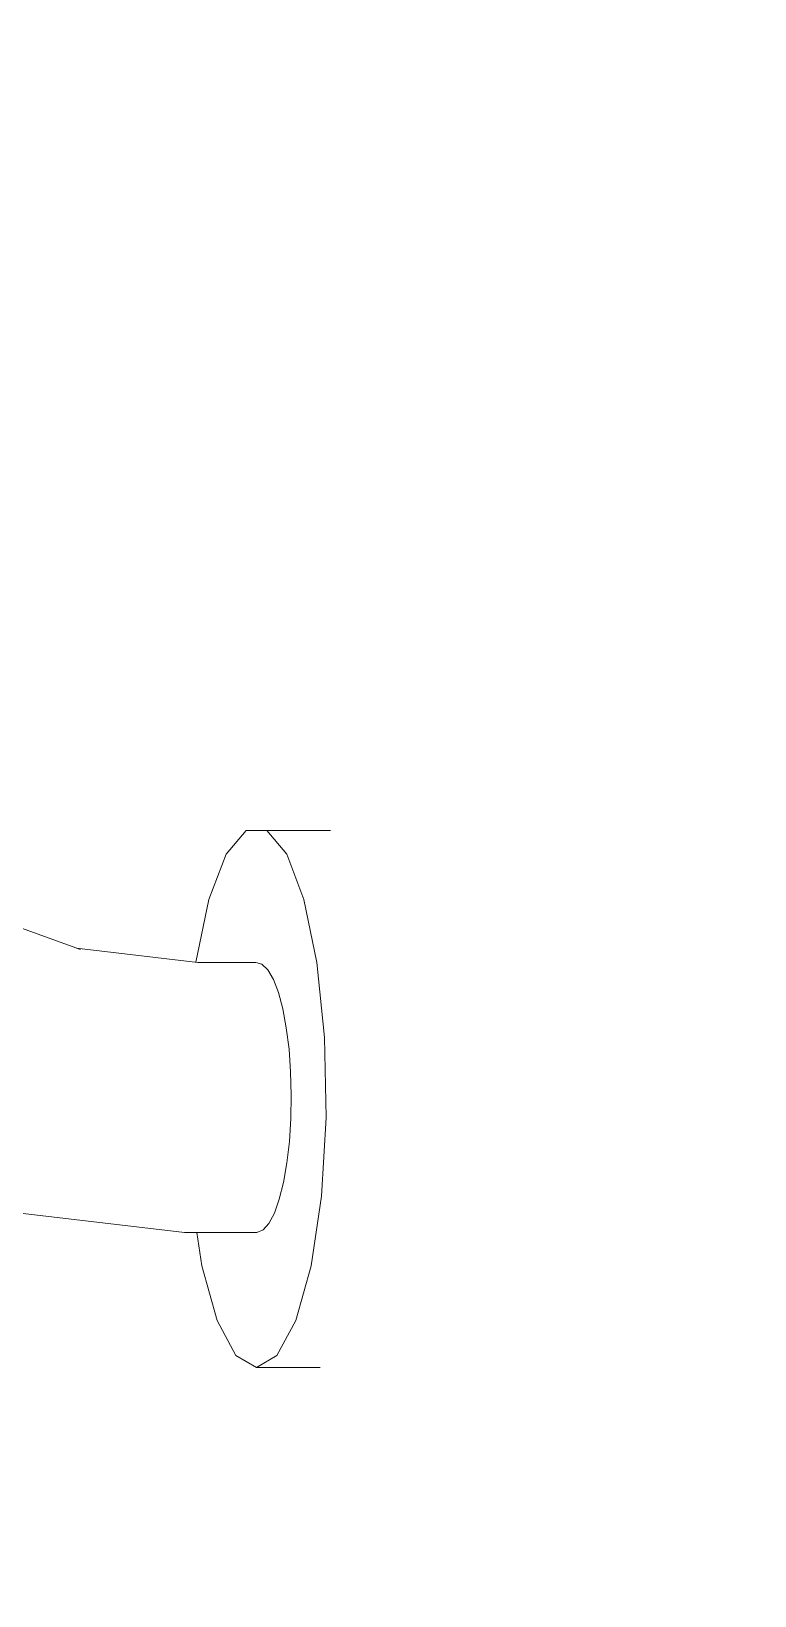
# Model space of a CAD drawing. Header units: millimetres. Extents: x -46169 to 237885, y -84465 to 18123.
# Drawn here: x 111873 to 111926.6, y -83569.5 to -83453.7 of the extents above; entities that cross this region are included whole.
import ezdxf

# ---------------------------------------------------------------- set-up
doc = ezdxf.new("R2010")
doc.units = ezdxf.units.MM
doc.header["$MEASUREMENT"] = 0
doc.linetypes.add('Wipeout_Contour', pattern=[1000, 0, -1000])
doc.layers.add('New_A-25-M_Wall_Int', color=7, linetype='Continuous')
doc.layers.add('New_A-35-M_FFE_Sanitary', color=7, linetype='Continuous')
doc.layers.add('New_A-35-M_FFE_Sanitary_Pen_No__74', color=7, linetype='Continuous', lineweight=20, true_color=0x606060)

# ---------------------------------------------------------------- blocks, each defined once
blk = doc.blocks.new('Section Elem_63_2', base_point=(64459.15, -84332.61))
at = {"color": 254, "linetype": 'Wipeout_Contour', "lineweight": 0, "ltscale": 1114737.691909313}
blk.add_wipeout([(111691.44, -81932.61), (111691.44, -83641.11), (111755.56, -83641.11), (111755.56, -82062.64), (112086.81, -82062.64), (112086.81, -84332.61), (112178.36, -84332.61), (112178.36, -81932.61)], dxfattribs=at).dxf.layer = 'New_A-25-M_Wall_Int'
blk = doc.blocks.new('Section Elem_119_2', base_point=(64459.15, -84332.61))
at = {"color": 254, "linetype": 'Wipeout_Contour', "lineweight": 0, "ltscale": 558493.885914}
blk.add_wipeout([(111890.49, -83512.83), (111891.96, -83514.59), (111896.68, -83514.59), (111895.21, -83512.83)], dxfattribs=at).dxf.layer = 'New_A-35-M_FFE_Sanitary'
at = {"color": 254, "linetype": 'Wipeout_Contour', "lineweight": 0, "ltscale": 558443.038894}
blk.add_wipeout([(111868.5, -83518.7), (111868.76, -83519.08), (111877.03, -83522.08), (111876.68, -83521.66)], dxfattribs=at).dxf.layer = 'New_A-35-M_FFE_Sanitary'
at = {"color": 254, "linetype": 'Wipeout_Contour', "lineweight": 0, "ltscale": 558504.410191}
blk.add_wipeout([(111896.68, -83514.59), (111891.96, -83514.59), (111893.23, -83517.94), (111897.96, -83517.94)], dxfattribs=at).dxf.layer = 'New_A-35-M_FFE_Sanitary'
at = {"color": 254, "linetype": 'Wipeout_Contour', "lineweight": 0, "ltscale": 558445.101379}
blk.add_wipeout([(111868.76, -83519.08), (111868.87, -83519.72), (111877.28, -83522.77), (111877.03, -83522.08)], dxfattribs=at).dxf.layer = 'New_A-35-M_FFE_Sanitary'
at = {"color": 254, "linetype": 'Wipeout_Contour', "lineweight": 0, "ltscale": 558517.587452}
blk.add_wipeout([(111893.23, -83517.94), (111894.2, -83522.61), (111898.92, -83522.61), (111897.96, -83517.94)], dxfattribs=at).dxf.layer = 'New_A-35-M_FFE_Sanitary'
at = {"color": 254, "linetype": 'Wipeout_Contour', "lineweight": 0, "ltscale": 558447.396753}
blk.add_wipeout([(111868.87, -83519.72), (111868.83, -83520.61), (111877.45, -83523.73), (111877.28, -83522.77)], dxfattribs=at).dxf.layer = 'New_A-35-M_FFE_Sanitary'
at = {"color": 254, "linetype": 'Wipeout_Contour', "lineweight": 0, "ltscale": 558449.841776}
blk.add_wipeout([(111868.83, -83520.61), (111868.65, -83521.71), (111877.51, -83524.92), (111877.45, -83523.73)], dxfattribs=at).dxf.layer = 'New_A-35-M_FFE_Sanitary'
at = {"color": 254, "linetype": 'Wipeout_Contour', "lineweight": 0, "ltscale": 558532.247047}
blk.add_wipeout([(111894.2, -83522.61), (111894.76, -83528.16), (111899.48, -83528.16), (111898.92, -83522.61)], dxfattribs=at).dxf.layer = 'New_A-35-M_FFE_Sanitary'
at = {"color": 254, "linetype": 'Wipeout_Contour', "lineweight": 0, "ltscale": 558452.39106}
blk.add_wipeout([(111868.32, -83522.99), (111877.47, -83526.3), (111877.51, -83524.92), (111868.65, -83521.71)], dxfattribs=at).dxf.layer = 'New_A-35-M_FFE_Sanitary'
at = {"color": 254, "linetype": 'Wipeout_Contour', "lineweight": 0, "ltscale": 558547.086737}
blk.add_wipeout([(111894.76, -83528.16), (111894.87, -83534.1), (111899.6, -83534.1), (111899.48, -83528.16)], dxfattribs=at).dxf.layer = 'New_A-35-M_FFE_Sanitary'
at = {"color": 254, "linetype": 'Wipeout_Contour', "lineweight": 0, "ltscale": 558454.970236}
blk.add_wipeout([(111868.32, -83522.99), (111867.86, -83524.41), (111877.33, -83527.84), (111877.47, -83526.3)], dxfattribs=at).dxf.layer = 'New_A-35-M_FFE_Sanitary'
at = {"color": 254, "linetype": 'Wipeout_Contour', "lineweight": 0, "ltscale": 558560.788226}
blk.add_wipeout([(111894.87, -83534.1), (111894.53, -83539.91), (111899.26, -83539.91), (111899.6, -83534.1)], dxfattribs=at).dxf.layer = 'New_A-35-M_FFE_Sanitary'
at = {"color": 254, "linetype": 'Wipeout_Contour', "lineweight": 0, "ltscale": 558473.95006}
blk.add_wipeout([(111876.39, -83521.56), (111876.68, -83521.66), (111885.83, -83522.73), (111885.38, -83522.61)], dxfattribs=at).dxf.layer = 'New_A-35-M_FFE_Sanitary'
at = {"color": 254, "linetype": 'Wipeout_Contour', "lineweight": 0, "ltscale": 558457.489325}
blk.add_wipeout([(111867.86, -83524.41), (111867.27, -83525.93), (111877.09, -83529.48), (111877.33, -83527.84)], dxfattribs=at).dxf.layer = 'New_A-35-M_FFE_Sanitary'
at = {"color": 254, "linetype": 'Wipeout_Contour', "lineweight": 0, "ltscale": 558572.134048}
blk.add_wipeout([(111894.53, -83539.91), (111893.76, -83545.08), (111898.48, -83545.08), (111899.26, -83539.91)], dxfattribs=at).dxf.layer = 'New_A-35-M_FFE_Sanitary'
at = {"color": 254, "linetype": 'Wipeout_Contour', "lineweight": 0, "ltscale": 558475.776385}
blk.add_wipeout([(111876.68, -83521.66), (111877.03, -83522.08), (111886.24, -83523.15), (111885.83, -83522.73)], dxfattribs=at).dxf.layer = 'New_A-35-M_FFE_Sanitary'
at = {"color": 254, "linetype": 'Wipeout_Contour', "lineweight": 0, "ltscale": 558459.871627}
blk.add_wipeout([(111867.27, -83525.93), (111866.59, -83527.5), (111876.76, -83531.18), (111877.09, -83529.48)], dxfattribs=at).dxf.layer = 'New_A-35-M_FFE_Sanitary'
at = {"color": 254, "linetype": 'Wipeout_Contour', "lineweight": 0, "ltscale": 698225.675922}
blk.add_wipeout([(111892.63, -83549.13), (111897.35, -83549.13), (111898.48, -83545.1), (111898.57, -83545.08), (111893.76, -83545.08)], dxfattribs=at).dxf.layer = 'New_A-35-M_FFE_Sanitary'
at = {"color": 254, "linetype": 'Wipeout_Contour', "lineweight": 0, "ltscale": 558478.234946}
blk.add_wipeout([(111877.03, -83522.08), (111877.28, -83522.77), (111886.61, -83523.86), (111886.24, -83523.15)], dxfattribs=at).dxf.layer = 'New_A-35-M_FFE_Sanitary'
at = {"color": 254, "linetype": 'Wipeout_Contour', "lineweight": 0, "ltscale": 558462.044633}
blk.add_wipeout([(111866.59, -83527.5), (111865.82, -83529.07), (111876.35, -83532.89), (111876.76, -83531.18)], dxfattribs=at).dxf.layer = 'New_A-35-M_FFE_Sanitary'
at = {"color": 254, "linetype": 'Wipeout_Contour', "lineweight": 0, "ltscale": 558584.024568}
blk.add_wipeout([(111892.63, -83549.13), (111891.24, -83551.72), (111895.96, -83551.72), (111897.35, -83549.13)], dxfattribs=at).dxf.layer = 'New_A-35-M_FFE_Sanitary'
at = {"layer": 'New_A-35-M_FFE_Sanitary_Pen_No__74', "linetype": 'Continuous'}
blk.add_line((111868.5, -83518.7), (111876.68, -83521.66), dxfattribs=at)
at = {"color": 254, "linetype": 'Wipeout_Contour', "lineweight": 0, "ltscale": 558481.12707}
blk.add_wipeout([(111877.28, -83522.77), (111877.45, -83523.73), (111886.94, -83524.83), (111886.61, -83523.86)], dxfattribs=at).dxf.layer = 'New_A-35-M_FFE_Sanitary'
at = {"color": 254, "linetype": 'Wipeout_Contour', "lineweight": 0, "ltscale": 558463.942231}
blk.add_wipeout([(111865.82, -83529.07), (111865, -83530.61), (111875.88, -83534.55), (111876.35, -83532.89)], dxfattribs=at).dxf.layer = 'New_A-35-M_FFE_Sanitary'
at = {"color": 254, "linetype": 'Wipeout_Contour', "lineweight": 0, "ltscale": 558583.512234}
blk.add_wipeout([(111889.72, -83552.61), (111894.44, -83552.61), (111895.96, -83551.72), (111891.24, -83551.72)], dxfattribs=at).dxf.layer = 'New_A-35-M_FFE_Sanitary'
at = {"color": 254, "linetype": 'Wipeout_Contour', "lineweight": 0, "ltscale": 558496.622985}
blk.add_wipeout([(111885.38, -83522.61), (111885.83, -83522.73), (111890.12, -83522.73), (111889.67, -83522.61)], dxfattribs=at).dxf.layer = 'New_A-35-M_FFE_Sanitary'
at = {"color": 254, "linetype": 'Wipeout_Contour', "lineweight": 0, "ltscale": 558484.364677}
blk.add_wipeout([(111877.45, -83523.73), (111877.51, -83524.92), (111887.19, -83526.05), (111886.94, -83524.83)], dxfattribs=at).dxf.layer = 'New_A-35-M_FFE_Sanitary'
at = {"color": 254, "linetype": 'Wipeout_Contour', "lineweight": 0, "ltscale": 558465.506717}
blk.add_wipeout([(111864.15, -83532.05), (111875.35, -83536.11), (111875.88, -83534.55), (111865, -83530.61)], dxfattribs=at).dxf.layer = 'New_A-35-M_FFE_Sanitary'
at = {"color": 254, "linetype": 'Wipeout_Contour', "lineweight": 0, "ltscale": 558498.673895}
blk.add_wipeout([(111885.83, -83522.73), (111886.24, -83523.15), (111890.56, -83523.15), (111890.12, -83522.73)], dxfattribs=at).dxf.layer = 'New_A-35-M_FFE_Sanitary'
at = {"color": 254, "linetype": 'Wipeout_Contour', "lineweight": 0, "ltscale": 558487.842734}
blk.add_wipeout([(111877.51, -83524.92), (111877.47, -83526.3), (111887.38, -83527.46), (111887.19, -83526.05)], dxfattribs=at).dxf.layer = 'New_A-35-M_FFE_Sanitary'
at = {"color": 254, "linetype": 'Wipeout_Contour', "lineweight": 0, "ltscale": 558466.690543}
blk.add_wipeout([(111863.29, -83533.36), (111874.79, -83537.53), (111875.35, -83536.11), (111864.15, -83532.05)], dxfattribs=at).dxf.layer = 'New_A-35-M_FFE_Sanitary'
at = {"color": 254, "linetype": 'Wipeout_Contour', "lineweight": 0, "ltscale": 558501.34115}
blk.add_wipeout([(111886.24, -83523.15), (111886.61, -83523.86), (111890.97, -83523.86), (111890.56, -83523.15)], dxfattribs=at).dxf.layer = 'New_A-35-M_FFE_Sanitary'
at = {"color": 254, "linetype": 'Wipeout_Contour', "lineweight": 0, "ltscale": 558491.452434}
blk.add_wipeout([(111877.47, -83526.3), (111877.33, -83527.84), (111887.49, -83529.02), (111887.38, -83527.46)], dxfattribs=at).dxf.layer = 'New_A-35-M_FFE_Sanitary'
at = {"color": 254, "linetype": 'Wipeout_Contour', "lineweight": 0, "ltscale": 558467.457765}
blk.add_wipeout([(111862.44, -83534.5), (111874.2, -83538.76), (111874.79, -83537.53), (111863.29, -83533.36)], dxfattribs=at).dxf.layer = 'New_A-35-M_FFE_Sanitary'
at = {"color": 254, "linetype": 'Wipeout_Contour', "lineweight": 0, "ltscale": 558504.543764}
blk.add_wipeout([(111886.61, -83523.86), (111886.94, -83524.83), (111891.34, -83524.83), (111890.97, -83523.86)], dxfattribs=at).dxf.layer = 'New_A-35-M_FFE_Sanitary'
at = {"color": 254, "linetype": 'Wipeout_Contour', "lineweight": 0, "ltscale": 558495.094546}
blk.add_wipeout([(111877.33, -83527.84), (111877.09, -83529.48), (111887.53, -83530.7), (111887.49, -83529.02)], dxfattribs=at).dxf.layer = 'New_A-35-M_FFE_Sanitary'
at = {"color": 254, "linetype": 'Wipeout_Contour', "lineweight": 0, "ltscale": 558467.785128}
blk.add_wipeout([(111862.44, -83534.5), (111861.65, -83535.43), (111873.62, -83539.76), (111874.2, -83538.76)], dxfattribs=at).dxf.layer = 'New_A-35-M_FFE_Sanitary'
at = {"color": 254, "linetype": 'Wipeout_Contour', "lineweight": 0, "ltscale": 558508.184436}
blk.add_wipeout([(111886.94, -83524.83), (111887.19, -83526.05), (111891.67, -83526.05), (111891.34, -83524.83)], dxfattribs=at).dxf.layer = 'New_A-35-M_FFE_Sanitary'
at = {"color": 254, "linetype": 'Wipeout_Contour', "lineweight": 0, "ltscale": 558498.665481}
blk.add_wipeout([(111877.09, -83529.48), (111876.76, -83531.18), (111887.48, -83532.43), (111887.53, -83530.7)], dxfattribs=at).dxf.layer = 'New_A-35-M_FFE_Sanitary'
at = {"color": 254, "linetype": 'Wipeout_Contour', "lineweight": 0, "ltscale": 558467.662774}
blk.add_wipeout([(111861.65, -83535.43), (111860.92, -83536.12), (111873.05, -83540.51), (111873.62, -83539.76)], dxfattribs=at).dxf.layer = 'New_A-35-M_FFE_Sanitary'
at = {"color": 254, "linetype": 'Wipeout_Contour', "lineweight": 0, "ltscale": 558512.152559}
blk.add_wipeout([(111887.19, -83526.05), (111887.38, -83527.46), (111891.93, -83527.46), (111891.67, -83526.05)], dxfattribs=at).dxf.layer = 'New_A-35-M_FFE_Sanitary'
at = {"color": 254, "linetype": 'Wipeout_Contour', "lineweight": 0, "ltscale": 558502.054104}
blk.add_wipeout([(111876.76, -83531.18), (111876.35, -83532.89), (111887.36, -83534.17), (111887.48, -83532.43)], dxfattribs=at).dxf.layer = 'New_A-35-M_FFE_Sanitary'
at = {"color": 254, "linetype": 'Wipeout_Contour', "lineweight": 0, "ltscale": 558467.094537}
blk.add_wipeout([(111860.92, -83536.12), (111860.28, -83536.55), (111872.51, -83540.98), (111873.05, -83540.51)], dxfattribs=at).dxf.layer = 'New_A-35-M_FFE_Sanitary'
at = {"color": 254, "linetype": 'Wipeout_Contour', "lineweight": 0, "ltscale": 558516.327575}
blk.add_wipeout([(111887.38, -83527.46), (111887.49, -83529.02), (111892.13, -83529.02), (111891.93, -83527.46)], dxfattribs=at).dxf.layer = 'New_A-35-M_FFE_Sanitary'
at = {"color": 254, "linetype": 'Wipeout_Contour', "lineweight": 0, "ltscale": 558505.152217}
blk.add_wipeout([(111876.35, -83532.89), (111875.88, -83534.55), (111887.15, -83535.86), (111887.36, -83534.17)], dxfattribs=at).dxf.layer = 'New_A-35-M_FFE_Sanitary'
at = {"color": 254, "linetype": 'Wipeout_Contour', "lineweight": 0, "ltscale": 558520.582646}
blk.add_wipeout([(111887.49, -83529.02), (111887.53, -83530.7), (111892.25, -83530.7), (111892.13, -83529.02)], dxfattribs=at).dxf.layer = 'New_A-35-M_FFE_Sanitary'
at = {"color": 254, "linetype": 'Wipeout_Contour', "lineweight": 0, "ltscale": 558507.865654}
blk.add_wipeout([(111875.88, -83534.55), (111875.35, -83536.11), (111886.88, -83537.45), (111887.15, -83535.86)], dxfattribs=at).dxf.layer = 'New_A-35-M_FFE_Sanitary'
at = {"color": 254, "linetype": 'Wipeout_Contour', "lineweight": 0, "ltscale": 558524.772746}
blk.add_wipeout([(111887.53, -83530.7), (111887.48, -83532.43), (111892.3, -83532.43), (111892.25, -83530.7)], dxfattribs=at).dxf.layer = 'New_A-35-M_FFE_Sanitary'
at = {"color": 254, "linetype": 'Wipeout_Contour', "lineweight": 0, "ltscale": 558510.111957}
blk.add_wipeout([(111875.35, -83536.11), (111874.79, -83537.53), (111886.55, -83538.9), (111886.88, -83537.45)], dxfattribs=at).dxf.layer = 'New_A-35-M_FFE_Sanitary'
at = {"color": 254, "linetype": 'Wipeout_Contour', "lineweight": 0, "ltscale": 558528.786289}
blk.add_wipeout([(111887.48, -83532.43), (111887.36, -83534.17), (111892.27, -83534.17), (111892.3, -83532.43)], dxfattribs=at).dxf.layer = 'New_A-35-M_FFE_Sanitary'
at = {"color": 254, "linetype": 'Wipeout_Contour', "lineweight": 0, "ltscale": 558511.822887}
blk.add_wipeout([(111874.79, -83537.53), (111874.2, -83538.76), (111886.17, -83540.15), (111886.55, -83538.9)], dxfattribs=at).dxf.layer = 'New_A-35-M_FFE_Sanitary'
at = {"color": 254, "linetype": 'Wipeout_Contour', "lineweight": 0, "ltscale": 558532.517139}
blk.add_wipeout([(111887.36, -83534.17), (111887.15, -83535.86), (111892.16, -83535.86), (111892.27, -83534.17)], dxfattribs=at).dxf.layer = 'New_A-35-M_FFE_Sanitary'
at = {"color": 254, "linetype": 'Wipeout_Contour', "lineweight": 0, "ltscale": 558512.946496}
blk.add_wipeout([(111874.2, -83538.76), (111873.62, -83539.76), (111885.75, -83541.18), (111886.17, -83540.15)], dxfattribs=at).dxf.layer = 'New_A-35-M_FFE_Sanitary'
at = {"color": 254, "linetype": 'Wipeout_Contour', "lineweight": 0, "ltscale": 558535.836083}
blk.add_wipeout([(111887.15, -83535.86), (111886.88, -83537.45), (111891.98, -83537.45), (111892.16, -83535.86)], dxfattribs=at).dxf.layer = 'New_A-35-M_FFE_Sanitary'
at = {"color": 254, "linetype": 'Wipeout_Contour', "lineweight": 0, "ltscale": 558513.448721}
blk.add_wipeout([(111873.62, -83539.76), (111873.05, -83540.51), (111885.31, -83541.94), (111885.75, -83541.18)], dxfattribs=at).dxf.layer = 'New_A-35-M_FFE_Sanitary'
at = {"color": 254, "linetype": 'Wipeout_Contour', "lineweight": 0, "ltscale": 558538.64225}
blk.add_wipeout([(111886.88, -83537.45), (111886.55, -83538.9), (111891.73, -83538.9), (111891.98, -83537.45)], dxfattribs=at).dxf.layer = 'New_A-35-M_FFE_Sanitary'
at = {"color": 254, "linetype": 'Wipeout_Contour', "lineweight": 0, "ltscale": 558513.314431}
blk.add_wipeout([(111873.05, -83540.51), (111872.51, -83540.98), (111884.85, -83542.42), (111885.31, -83541.94)], dxfattribs=at).dxf.layer = 'New_A-35-M_FFE_Sanitary'
at = {"color": 254, "linetype": 'Wipeout_Contour', "lineweight": 0, "ltscale": 558540.850362}
blk.add_wipeout([(111886.55, -83538.9), (111886.17, -83540.15), (111891.41, -83540.15), (111891.73, -83538.9)], dxfattribs=at).dxf.layer = 'New_A-35-M_FFE_Sanitary'
at = {"color": 254, "linetype": 'Wipeout_Contour', "lineweight": 0, "ltscale": 558512.547915}
blk.add_wipeout([(111872.51, -83540.98), (111872.02, -83541.16), (111884.39, -83542.6), (111884.85, -83542.42)], dxfattribs=at).dxf.layer = 'New_A-35-M_FFE_Sanitary'
at = {"color": 254, "linetype": 'Wipeout_Contour', "lineweight": 0, "ltscale": 558542.393317}
blk.add_wipeout([(111886.17, -83540.15), (111885.75, -83541.18), (111891.05, -83541.18), (111891.41, -83540.15)], dxfattribs=at).dxf.layer = 'New_A-35-M_FFE_Sanitary'
at = {"color": 254, "linetype": 'Wipeout_Contour', "lineweight": 0, "ltscale": 558543.224236}
blk.add_wipeout([(111885.75, -83541.18), (111885.31, -83541.94), (111890.64, -83541.94), (111891.05, -83541.18)], dxfattribs=at).dxf.layer = 'New_A-35-M_FFE_Sanitary'
at = {"color": 254, "linetype": 'Wipeout_Contour', "lineweight": 0, "ltscale": 558543.317886}
blk.add_wipeout([(111885.31, -83541.94), (111884.85, -83542.42), (111890.21, -83542.42), (111890.64, -83541.94)], dxfattribs=at).dxf.layer = 'New_A-35-M_FFE_Sanitary'
at = {"color": 254, "linetype": 'Wipeout_Contour', "lineweight": 0, "ltscale": 558542.671469}
blk.add_wipeout([(111884.85, -83542.42), (111884.39, -83542.6), (111889.76, -83542.6), (111890.21, -83542.42)], dxfattribs=at).dxf.layer = 'New_A-35-M_FFE_Sanitary'
at = {"layer": 'New_A-35-M_FFE_Sanitary_Pen_No__74', "linetype": 'Continuous'}
blk.add_line((111872.02, -83541.16), (111884.39, -83542.6), dxfattribs=at)
at = {"color": 254, "linetype": 'Wipeout_Contour', "lineweight": 0, "ltscale": 5445658.22781444}
blk.add_wipeout([(111885.24, -83522.59), (111885.38, -83522.61), (111889.67, -83522.61), (111890.12, -83522.73), (111890.56, -83523.15), (111890.97, -83523.86), (111891.34, -83524.83), (111891.67, -83526.05), (111891.93, -83527.46), (111892.13, -83529.02), (111892.25, -83530.7), (111892.3, -83532.43), (111892.27, -83534.17), (111892.16, -83535.86), (111891.98, -83537.45), (111891.73, -83538.9), (111891.41, -83540.15), (111891.05, -83541.18), (111890.64, -83541.94), (111890.21, -83542.42), (111889.76, -83542.6), (111885.3, -83542.6), (111885.67, -83545.08), (111886.8, -83549.13), (111888.19, -83551.72), (111889.72, -83552.61), (111891.24, -83551.72), (111892.63, -83549.13), (111893.76, -83545.08), (111894.53, -83539.91), (111894.87, -83534.1), (111894.76, -83528.16), (111894.2, -83522.61), (111893.23, -83517.94), (111891.96, -83514.59), (111890.49, -83512.83), (111888.95, -83512.83), (111887.47, -83514.59), (111886.2, -83517.94)], dxfattribs=at).dxf.layer = 'New_A-35-M_FFE_Sanitary'
at = {"layer": 'New_A-35-M_FFE_Sanitary_Pen_No__74', "linetype": 'Continuous'}
for p, q in [((111887.47, -83514.59), (111888.95, -83512.83)), ((111888.95, -83512.83), (111890.49, -83512.83)), ((111890.49, -83512.83), (111891.96, -83514.59)), ((111890.49, -83512.83), (111895.21, -83512.83)), ((111886.2, -83517.94), (111887.47, -83514.59)), ((111891.96, -83514.59), (111893.23, -83517.94)), ((111885.24, -83522.59), (111886.2, -83517.94)), ((111893.23, -83517.94), (111894.2, -83522.61)), ((111876.39, -83521.56), (111885.38, -83522.61)), ((111885.38, -83522.61), (111889.67, -83522.61)), ((111890.12, -83522.73), (111889.67, -83522.61)), ((111890.56, -83523.15), (111890.12, -83522.73)), ((111894.2, -83522.61), (111894.76, -83528.16)), ((111890.97, -83523.86), (111890.56, -83523.15)), ((111891.34, -83524.83), (111890.97, -83523.86)), ((111891.67, -83526.05), (111891.34, -83524.83)), ((111891.93, -83527.46), (111891.67, -83526.05)), ((111892.13, -83529.02), (111891.93, -83527.46)), ((111894.76, -83528.16), (111894.87, -83534.1)), ((111892.25, -83530.7), (111892.13, -83529.02)), ((111892.3, -83532.43), (111892.25, -83530.7)), ((111892.27, -83534.17), (111892.3, -83532.43)), ((111892.16, -83535.86), (111892.27, -83534.17)), ((111894.87, -83534.1), (111894.53, -83539.91)), ((111891.98, -83537.45), (111892.16, -83535.86)), ((111891.73, -83538.9), (111891.98, -83537.45)), ((111891.41, -83540.15), (111891.73, -83538.9)), ((111891.05, -83541.18), (111891.41, -83540.15)), ((111894.53, -83539.91), (111893.76, -83545.08)), ((111890.64, -83541.94), (111891.05, -83541.18)), ((111884.39, -83542.6), (111889.76, -83542.6)), ((111885.67, -83545.08), (111885.3, -83542.6)), ((111889.76, -83542.6), (111890.21, -83542.42)), ((111890.21, -83542.42), (111890.64, -83541.94)), ((111886.8, -83549.13), (111885.67, -83545.08)), ((111893.76, -83545.08), (111892.63, -83549.13)), ((111888.19, -83551.72), (111886.8, -83549.13)), ((111892.63, -83549.13), (111891.24, -83551.72)), ((111889.72, -83552.61), (111888.19, -83551.72)), ((111891.24, -83551.72), (111889.72, -83552.61)), ((111889.72, -83552.61), (111894.44, -83552.61))]:
    blk.add_line(p, q, dxfattribs=at)

msp = doc.modelspace()

# ---------------------------------------------------------------- block references
at = {"layer": 'New_A-25-M_Wall_Int'}
msp.add_blockref('Section Elem_63_2', (64459.15, -84332.61), dxfattribs=at)

# ---------------------------------------------------------------- next in the draw order: block references
at = {"layer": 'New_A-35-M_FFE_Sanitary'}
msp.add_blockref('Section Elem_119_2', (64459.15, -84332.61), dxfattribs=at)

doc.saveas('drawing.dxf')
